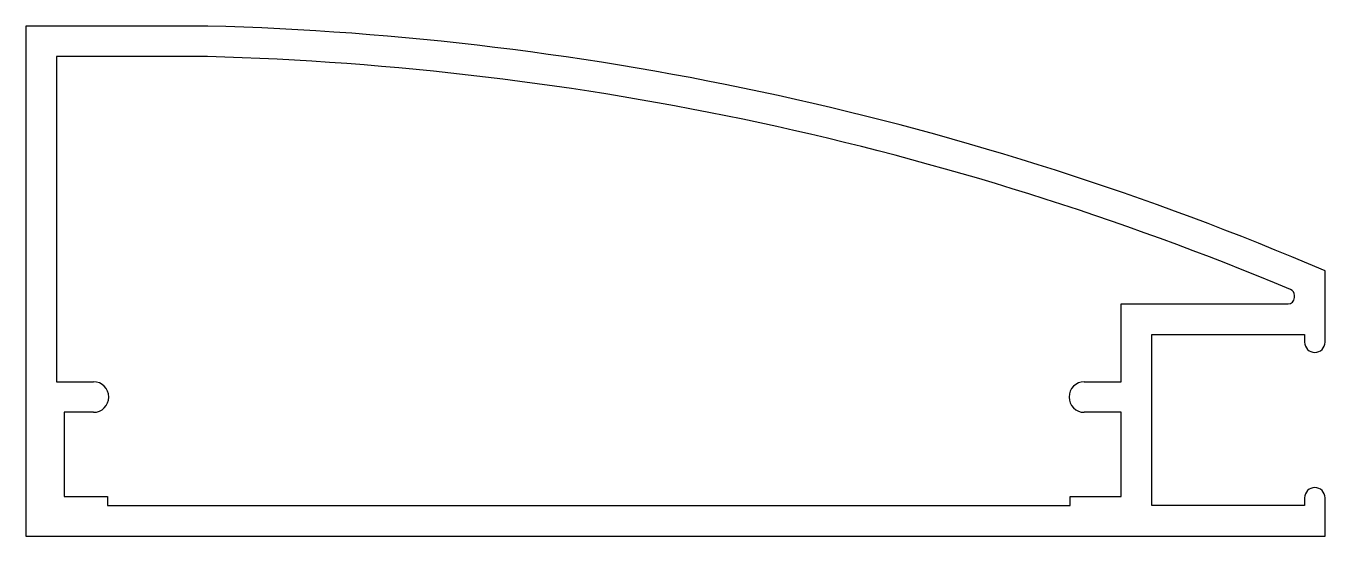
# Model space of a CAD drawing. Extents: x 1006.4 to 1057.4, y 250.4 to 270.4.
import ezdxf

# ---------------------------------------------------------------- set-up
doc = ezdxf.new("R2010")
doc.units = 0
doc.layers.get('0').update_dxf_attribs({"linetype": 'CONTINUOUS'})

msp = doc.modelspace()

# ---------------------------------------------------------------- linework, layer by layer
for p, q in [((1006.385, 270.427), (1006.385, 250.427)), ((1013.525, 270.427), (1006.385, 270.427)), ((1007.585, 269.227), (1007.585, 256.477)), ((1013.509, 269.227), (1007.585, 269.227)), ((1057.385, 258.027), (1057.385, 260.824)), ((1056.185, 259.777), (1056.185, 259.863)), ((1049.385, 259.527), (1055.935, 259.527)), ((1049.385, 256.477), (1049.385, 259.527)), ((1050.585, 251.627), (1050.585, 258.327)), ((1050.585, 258.327), (1056.585, 258.327)), ((1056.585, 258.327), (1056.585, 258.027)), ((1056.985, 257.627), (1056.985, 257.627)), ((1007.585, 256.477), (1009.035, 256.477)), ((1047.935, 256.477), (1049.385, 256.477)), ((1047.335, 255.877), (1047.335, 255.877)), ((1007.885, 255.277), (1007.885, 251.977)), ((1009.035, 255.277), (1007.885, 255.277)), ((1049.385, 255.277), (1047.935, 255.277)), ((1049.385, 251.977), (1049.385, 255.277)), ((1007.885, 251.977), (1009.585, 251.977)), ((1009.585, 251.977), (1009.585, 251.627)), ((1047.385, 251.977), (1049.385, 251.977)), ((1047.385, 251.627), (1047.385, 251.977)), ((1056.985, 252.327), (1056.985, 252.327)), ((1009.585, 251.627), (1047.385, 251.627)), ((1056.585, 251.627), (1050.585, 251.627)), ((1056.585, 251.927), (1056.585, 251.627)), ((1057.385, 250.427), (1057.385, 251.927)), ((1006.385, 250.427), (1057.385, 250.427))]:
    msp.add_line(p, q)
for centre, radius, start, end in [((1010.298, 150.728), 119.743, 66.84402, 88.45558), ((1010.298, 150.728), 118.543, 67.30671, 88.44778), ((1055.935, 259.777), 0.25, 270, 0), ((1055.935, 259.863), 0.25, 360, 67.3067), ((1056.985, 258.027), 0.4, 180, 270), ((1056.985, 258.027), 0.4, 270, 360), ((1009.035, 255.877), 0.6, 0, 90), ((1047.935, 255.877), 0.6, 90, 180), ((1009.035, 255.877), 0.6, 270, 0), ((1047.935, 255.877), 0.6, 180, 270), ((1056.985, 251.927), 0.4, 90, 180), ((1056.985, 251.927), 0.4, 0, 90)]:
    msp.add_arc(centre, radius, start, end)

doc.saveas('drawing.dxf')
